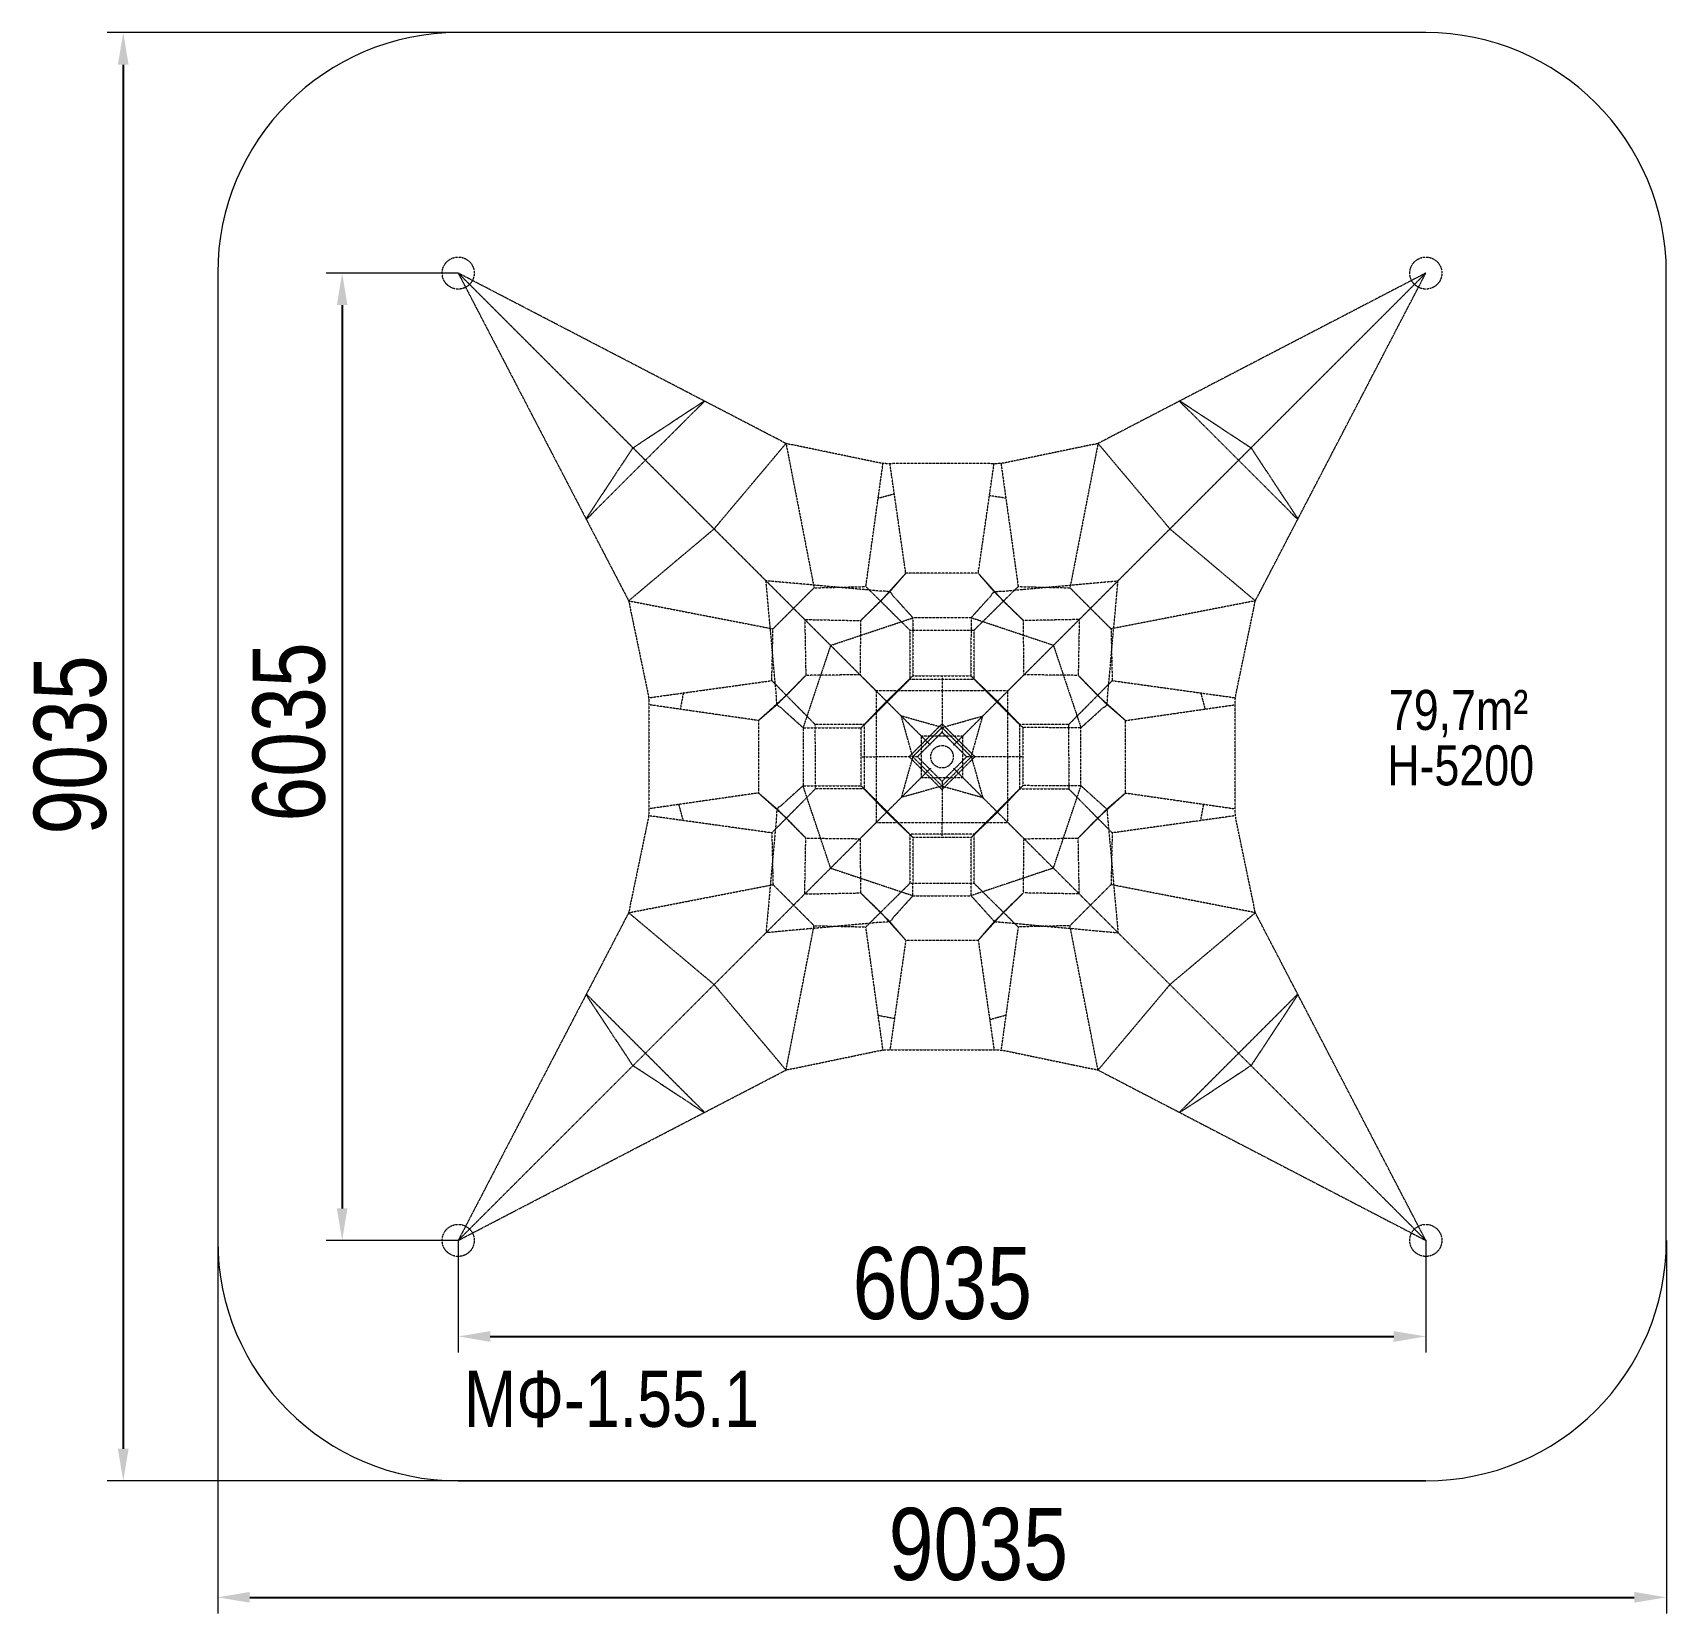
# Model space of a CAD drawing. Header units: millimetres. Extents: x -5119 to 5070, y -5053 to 4809.
import ezdxf

# ---------------------------------------------------------------- set-up
doc = ezdxf.new("R2010")
doc.units = ezdxf.units.MM
doc.linetypes.add('HIDDEN', pattern=[1.905, 1.27, -0.635])
for name, color, linetype in [('DIKOM_АРТИКУЛ', 7, 'Continuous'), ('DIKOM_ЗОНА', 90, 'Continuous'), ('DIKOM_ОБЪЕКТ', 7, 'Continuous'), ('DIKOM_РАЗМЕР_ЗОНА', 7, 'Continuous'), ('DIKOM_РАЗМЕР_ОБЪЕКТА', 7, 'Continuous')]:
    doc.layers.add(name, color=color, linetype=linetype)
doc.styles.add('style1', font='arialbd.ttf', dxfattribs={"width": 0.8})
doc.dimstyles.new('1-50', dxfattribs={"dimtxt": 300, "dimasz": 200, "dimexe": 100, "dimexo": 0, "dimgap": 100, "dimtad": 1, "dimtxsty": 'style1', "dimcen": 200, "dimclrd": 7, "dimclre": 7, "dimclrt": 7, "dimadec": 1, "dimazin": 2, "dimtfac": 1, "dimtmove": 0, "dimatfit": 2, "dimfxl": 0, "dimlwd": 25, "dimlwe": 18, "dimarcsym": 0})

# ---------------------------------------------------------------- blocks, each defined once
blk = doc.blocks.new('*D2')
at = {"layer": 'Defpoints', "color": 0, "transparency": 16777216}
for p in [(-2465, -2726), (3570, -2726), (3570, -3325)]:
    blk.add_point(p, dxfattribs=at)
at = {"layer": 'DIKOM_РАЗМЕР_ОБЪЕКТА', "color": 7, "lineweight": 18, "transparency": 16777216}
for p, q in [((-2465, -2726), (-2465, -3425)), ((3570, -2726), (3570, -3425))]:
    blk.add_line(p, q, dxfattribs=at)
at = {"layer": 'DIKOM_РАЗМЕР_ОБЪЕКТА', "color": 7, "lineweight": 25, "transparency": 16777216}
blk.add_line((-2265, -3325), (3370, -3325), dxfattribs=at)
at = {"layer": 'DIKOM_РАЗМЕР_ОБЪЕКТА', "color": 7, "transparency": 16777216}
for points in [[(-2265, -3292), (-2265, -3359), (-2465, -3325)], [(3370, -3292), (3370, -3359), (3570, -3325)]]:
    blk.add_solid(points, dxfattribs=at)
at = {"layer": 'DIKOM_РАЗМЕР_ОБЪЕКТА', "color": 7, "transparency": 16777216, "insert": (554, -2995), "char_height": 300, "attachment_point": 5, "style": 'style1'}
blk.add_mtext('{\\fArial|b0|i0|c204|p34;\\H1.5x;6035}', dxfattribs=at)
blk = doc.blocks.new('*D3')
at = {"layer": 'Defpoints', "color": 0, "transparency": 16777216}
for p in [(-2465, 3309), (-3189, -2726), (-2465, -2726)]:
    blk.add_point(p, dxfattribs=at)
at = {"layer": 'DIKOM_РАЗМЕР_ОБЪЕКТА', "color": 7, "lineweight": 18, "transparency": 16777216}
for p, q in [((-2465, 3309), (-3289, 3309)), ((-2465, -2726), (-3289, -2726))]:
    blk.add_line(p, q, dxfattribs=at)
at = {"layer": 'DIKOM_РАЗМЕР_ОБЪЕКТА', "color": 7, "lineweight": 25, "transparency": 16777216}
blk.add_line((-3189, 3109), (-3189, -2526), dxfattribs=at)
at = {"layer": 'DIKOM_РАЗМЕР_ОБЪЕКТА', "color": 7, "transparency": 16777216}
for points in [[(-3222, 3109), (-3156, 3109), (-3189, 3309)], [(-3222, -2526), (-3156, -2526), (-3189, -2726)]]:
    blk.add_solid(points, dxfattribs=at)
at = {"layer": 'DIKOM_РАЗМЕР_ОБЪЕКТА', "color": 7, "transparency": 16777216, "insert": (-3519, 446), "char_height": 300, "attachment_point": 5, "rotation": 90, "style": 'style1'}
blk.add_mtext('{\\fArial|b0|i0|c204|p34;\\H1.5x;6035}', dxfattribs=at)
blk = doc.blocks.new('*D0')
at = {"layer": 'Defpoints', "color": 0, "transparency": 16777216}
for p in [(-3965, -2726), (5070, -2726), (5070, -4953)]:
    blk.add_point(p, dxfattribs=at)
at = {"layer": 'DIKOM_РАЗМЕР_ЗОНА', "color": 7, "lineweight": 18, "transparency": 16777216}
for p, q in [((-3965, -2726), (-3965, -5053)), ((5070, -2726), (5070, -5053))]:
    blk.add_line(p, q, dxfattribs=at)
at = {"layer": 'DIKOM_РАЗМЕР_ЗОНА', "color": 7, "lineweight": 25, "transparency": 16777216}
blk.add_line((-3765, -4953), (4870, -4953), dxfattribs=at)
at = {"layer": 'DIKOM_РАЗМЕР_ЗОНА', "color": 7, "transparency": 16777216}
for points in [[(-3765, -4919), (-3765, -4986), (-3965, -4953)], [(4870, -4919), (4870, -4986), (5070, -4953)]]:
    blk.add_solid(points, dxfattribs=at)
at = {"layer": 'DIKOM_РАЗМЕР_ЗОНА', "color": 7, "transparency": 16777216, "insert": (779, -4623), "char_height": 300, "attachment_point": 5, "style": 'style1'}
blk.add_mtext('{\\fArial|b0|i0|c204|p34;\\H1.5x;9035}', dxfattribs=at)
blk = doc.blocks.new('*D1')
at = {"layer": 'Defpoints', "color": 0, "transparency": 16777216}
for p in [(3570, 4809), (-4554, -4226), (3570, -4226)]:
    blk.add_point(p, dxfattribs=at)
at = {"layer": 'DIKOM_РАЗМЕР_ЗОНА', "color": 7, "lineweight": 18, "transparency": 16777216}
for p, q in [((3570, 4809), (-4654, 4809)), ((3570, -4226), (-4654, -4226))]:
    blk.add_line(p, q, dxfattribs=at)
at = {"layer": 'DIKOM_РАЗМЕР_ЗОНА', "color": 7, "lineweight": 25, "transparency": 16777216}
blk.add_line((-4554, 4609), (-4554, -4026), dxfattribs=at)
at = {"layer": 'DIKOM_РАЗМЕР_ЗОНА', "color": 7, "transparency": 16777216}
for points in [[(-4588, 4609), (-4521, 4609), (-4554, 4809)], [(-4588, -4026), (-4521, -4026), (-4554, -4226)]]:
    blk.add_solid(points, dxfattribs=at)
at = {"layer": 'DIKOM_РАЗМЕР_ЗОНА', "color": 7, "transparency": 16777216, "insert": (-4884, 365), "char_height": 300, "attachment_point": 5, "rotation": 90, "style": 'style1'}
blk.add_mtext('{\\fArial|b0|i0|c204|p34;\\H1.5x;9035}', dxfattribs=at)

msp = doc.modelspace()

# ---------------------------------------------------------------- linework, layer by layer
at = {"layer": 'DIKOM_ЗОНА', "color": 3, "lineweight": 15}
msp.add_lwpolyline([(5069.757, -2726.022), (5069.757, 3308.978, 0.414213562), (3569.757, 4808.978), (-2465.243, 4808.978, 0.414213562), (-3965.243, 3308.978), (-3965.243, -2726.022, 0.414213562), (-2465.243, -4226.022), (3569.757, -4226.022, 0.414213562)], format="xyb", close=True, dxfattribs=at)
at = {"layer": 'DIKOM_ОБЪЕКТ', "color": 7, "linetype": 'HIDDEN', "lineweight": 15}
for p, q in [((174.4, 669.335), (-2465.243, 3308.978)), ((930.114, 669.335), (3569.757, 3308.978)), ((-869.226, 1712.96), (-420.717, 2245.961)), ((-420.717, 2245.961), (-245.656, 1345.436)), ((1525.231, 2245.961), (1350.169, 1345.436)), ((1525.231, 2245.961), (1973.739, 1712.96)), ((77.224, 1353.105), (184.055, 2120.125)), ((326.34, 1436.314), (227.571, 2120.1)), ((778.174, 1436.314), (876.943, 2120.1)), ((920.328, 2120.1), (1027.29, 1353.105)), ((152.648, 1904.6), (254.71, 1932.209)), ((951.865, 1904.6), (848.043, 1920.025)), ((-1402.226, 1264.452), (-869.226, 1712.96)), ((1973.739, 1712.96), (2506.74, 1264.452)), ((326.34, 1436.314), (169.382, 1261.885)), ((225.713, 1319.549), (326.34, 1436.314)), ((778.174, 1436.314), (326.34, 1436.314)), ((-501.702, 1089.39), (-245.656, 1345.436)), ((-245.656, 1345.436), (77.223, 1353.105)), ((77.223, 1353.105), (351.893, 1081.234)), ((752.621, 1081.65), (1027.29, 1353.105)), ((1027.29, 1353.105), (1350.169, 1345.436)), ((1350.169, 1345.436), (1606.215, 1089.39)), ((-1402.226, 1264.452), (-501.702, 1089.39)), ((44.65, 1141.012), (225.713, 1319.549)), ((169.382, 1261.885), (44.65, 1141.012)), ((2506.74, 1264.452), (1606.215, 1089.39)), ((-303.81, 1147.544), (-297.277, 799.084)), ((-303.81, 1147.544), (44.65, 1141.012)), ((44.65, 1141.012), (40.779, 802.956)), ((371.243, 1158.171), (370.434, 796.068)), ((733.347, 1158.171), (371.243, 1158.171)), ((733.347, 1158.171), (732.537, 796.068)), ((1408.323, 1147.544), (1059.863, 1141.012)), ((1063.734, 802.956), (1059.863, 1141.012)), ((1408.323, 1147.544), (1401.79, 799.084)), ((-509.37, 766.511), (-501.702, 1089.39)), ((351.893, 1081.234), (752.621, 1081.65)), ((351.893, 1081.234), (351.893, 775.199)), ((752.621, 775.199), (752.621, 1081.65)), ((1606.215, 1089.39), (1613.884, 766.511)), ((-1276.366, 659.549), (-509.37, 766.511)), ((-237.916, 491.842), (-509.37, 766.511)), ((40.779, 802.956), (-297.277, 799.084)), ((58.086, 785.552), (141.885, 701.752)), ((206.342, 637.392), (370.434, 796.068)), ((370.434, 796.068), (207.595, 636.139)), ((351.893, 775.199), (210.214, 633.521)), ((351.893, 775.199), (752.621, 775.199)), ((370.434, 796.068), (732.537, 796.068)), ((552.257, 796.068), (552.257, 701.801)), ((896.918, 636.139), (732.537, 796.068)), ((732.537, 796.068), (898.171, 637.392)), ((752.621, 775.199), (894.299, 633.521)), ((1046.331, 785.649), (962.531, 701.849)), ((1401.79, 799.084), (1063.734, 802.956)), ((1613.884, 766.511), (1342.013, 491.842)), ((1613.884, 766.511), (2380.904, 659.68)), ((-592.579, 517.395), (-1276.366, 616.164)), ((-1060.866, 691.086), (-1079.716, 589.925)), ((47.667, 471.759), (206.342, 637.392)), ((207.595, 636.139), (47.667, 471.759)), ((68.535, 491.842), (210.214, 633.521)), ((962.579, 701.801), (141.934, 701.801)), ((141.934, 701.801), (141.934, 291.478)), ((174.4, 669.335), (176.553, 667.182)), ((480.549, 363.186), (176.553, 667.182)), ((552.257, 701.801), (552.257, 445.105)), ((623.964, 363.186), (927.96, 667.182)), ((1035.978, 491.842), (894.299, 633.521)), ((1056.846, 473.301), (896.918, 636.139)), ((898.171, 637.392), (1056.846, 473.301)), ((930.114, 669.335), (927.96, 667.182)), ((962.579, -118.845), (962.579, 701.801)), ((1697.092, 517.395), (2380.879, 616.164)), ((2165.379, 691.086), (2192.988, 589.024)), ((-592.579, 517.395), (-592.579, 65.561)), ((369.611, 291.478), (298.155, 545.579)), ((552.257, 474.124), (298.155, 545.579)), ((552.257, 474.124), (806.358, 545.579)), ((734.903, 291.478), (806.358, 545.579)), ((1697.092, 65.561), (1697.092, 517.395)), ((-314.437, 472.568), (-314.437, 110.464)), ((-314.437, 472.568), (47.667, 471.759)), ((-237.499, 91.114), (-237.916, 491.842)), ((68.535, 491.842), (-237.916, 491.842)), ((47.667, 109.655), (47.667, 471.759)), ((68.535, 91.114), (68.535, 491.842)), ((552.257, 496.557), (347.177, 291.478)), ((552.257, 474.124), (369.611, 291.478)), ((552.257, 445.105), (398.629, 291.478)), ((681.407, 420.628), (423.106, 420.628)), ((423.106, 420.628), (423.106, 162.328)), ((757.336, 291.478), (552.257, 496.557)), ((734.903, 291.478), (552.257, 474.124)), ((705.884, 291.478), (552.257, 445.105)), ((681.407, 162.328), (681.407, 420.628)), ((1035.978, 491.842), (1035.978, 91.114)), ((1342.013, 491.842), (1035.978, 491.842)), ((1056.846, 473.301), (1056.846, 111.197)), ((1418.95, 472.492), (1056.846, 473.301)), ((1342.013, 491.842), (1342.429, 91.114)), ((1418.95, 110.388), (1418.95, 472.492)), ((47.667, 291.478), (141.934, 291.478)), ((398.629, 291.478), (141.934, 291.478)), ((141.934, 291.478), (141.934, -118.845)), ((480.549, 219.77), (176.553, -84.226)), ((369.611, 291.478), (298.155, 37.376)), ((347.177, 291.478), (552.257, 86.399)), ((369.611, 291.478), (552.257, 108.832)), ((398.629, 291.478), (552.257, 137.85)), ((552.257, 108.832), (734.903, 291.478)), ((552.257, 137.85), (705.884, 291.478)), ((552.257, 86.399), (757.336, 291.478)), ((623.964, 219.77), (927.96, -84.226)), ((962.579, 291.478), (705.884, 291.478)), ((734.903, 291.478), (806.358, 37.376)), ((1056.846, 291.478), (962.579, 291.478)), ((-314.437, 110.464), (47.667, 109.655)), ((206.342, -54.436), (47.667, 109.655)), ((47.667, 109.655), (207.595, -53.183)), ((552.257, 108.832), (298.155, 37.376)), ((423.106, 162.328), (681.407, 162.328)), ((552.257, 137.85), (552.257, -118.845)), ((552.257, 108.832), (806.358, 37.376)), ((896.918, -53.183), (1056.846, 111.197)), ((1056.846, 111.197), (898.171, -54.436)), ((1418.95, 110.388), (1056.846, 111.197)), ((1247.06, -403.325), (1418.95, 110.388)), ((1418.95, 110.388), (1580.328, -35.065)), ((-592.579, 65.561), (-1276.366, -33.208)), ((-237.499, 91.114), (-509.37, -183.555)), ((68.535, 91.114), (-237.499, 91.114)), ((351.893, -192.243), (68.535, 91.114)), ((1035.978, 91.114), (894.299, -50.565)), ((1035.978, 91.114), (1342.429, 91.114)), ((1342.429, 91.114), (1613.884, -183.555)), ((1697.092, 65.561), (2380.879, -33.208)), ((174.4, -86.379), (-2465.243, -2726.022)), ((-509.37, -183.555), (-1276.391, -76.724)), ((-1060.866, -108.13), (-1088.474, -6.068)), ((174.4, -86.379), (176.553, -84.226)), ((371.976, -213.112), (206.342, -54.436)), ((207.595, -53.183), (371.976, -213.112)), ((734.08, -213.112), (896.918, -53.183)), ((898.171, -54.436), (734.08, -213.112)), ((752.621, -192.243), (894.299, -50.565)), ((930.114, -86.379), (927.96, -84.226)), ((930.114, -86.379), (3569.757, -2726.022)), ((1580.328, -35.065), (1650.043, -806.308)), ((2380.879, -76.594), (1613.884, -183.555)), ((2165.379, -108.13), (2184.229, -6.969)), ((-509.37, -183.556), (-501.702, -506.435)), ((58.183, -202.693), (141.982, -118.893)), ((141.934, -118.845), (552.257, -118.845)), ((752.621, -192.243), (351.893, -192.243)), ((351.893, -192.243), (351.893, -498.694)), ((552.257, -201.042), (552.257, -118.845)), ((552.257, -118.845), (962.579, -118.845)), ((752.621, -498.278), (752.621, -192.243)), ((1046.428, -202.596), (962.628, -118.796)), ((1613.884, -183.555), (1606.215, -506.435)), ((-303.81, -564.588), (-297.277, -216.128)), ((-297.277, -216.128), (40.779, -220)), ((40.779, -220), (44.65, -558.056)), ((371.167, -575.215), (371.976, -213.112)), ((734.08, -213.112), (371.976, -213.112)), ((733.27, -575.215), (734.08, -213.112)), ((1059.863, -558.056), (1063.734, -220)), ((1063.734, -220), (1401.79, -216.128)), ((1408.323, -564.588), (1401.79, -216.128)), ((1247.06, -403.325), (733.27, -575.215)), ((-1402.226, -681.496), (-501.702, -506.435)), ((-501.702, -506.435), (-245.656, -762.48)), ((351.893, -498.694), (77.224, -770.149)), ((752.621, -498.278), (351.893, -498.694)), ((1027.29, -770.149), (752.621, -498.278)), ((1606.215, -506.435), (1350.169, -762.48)), ((2506.74, -681.496), (1606.215, -506.435)), ((-303.81, -564.588), (44.65, -558.056)), ((371.167, -575.215), (733.27, -575.215)), ((733.27, -575.215), (878.8, -736.593)), ((1408.323, -564.588), (1059.863, -558.056)), ((-869.226, -1130.004), (-1402.226, -681.496)), ((2506.74, -681.496), (1973.739, -1130.004)), ((-420.717, -1663.005), (-245.656, -762.48)), ((-245.656, -762.48), (77.224, -770.149)), ((184.185, -1537.145), (77.224, -770.149)), ((878.8, -736.593), (1650.043, -806.308)), ((1027.29, -770.149), (920.458, -1537.17)), ((1350.169, -762.48), (1027.29, -770.149)), ((1525.231, -1663.005), (1350.169, -762.48)), ((326.34, -853.358), (227.571, -1537.145)), ((326.34, -853.358), (778.174, -853.358)), ((778.174, -853.358), (876.943, -1537.145)), ((-420.717, -1663.005), (-869.226, -1130.004)), ((1973.739, -1130.004), (1525.231, -1663.005)), ((152.648, -1321.645), (253.81, -1340.494)), ((951.865, -1321.645), (849.803, -1349.253))]:
    msp.add_line(p, q, dxfattribs=at)
for centre, radius in [((-2465.243, 3308.978), 100), ((3569.757, 3308.978), 100), ((552.257, 291.478), 70), ((-2465.243, -2726.022), 100), ((3569.757, -2726.022), 100)]:
    msp.add_circle(centre, radius, dxfattribs=at)
for points, knots in [([(3569.757, 3308.978), (2547.494, 2777.469), (1525.231, 2245.961), (1222.779, 2183.031), (920.328, 2120.1), (552.257, 2120.1), (184.185, 2120.1), (-118.266, 2183.031), (-420.717, 2245.961), (-1442.98, 2777.469), (-2465.243, 3308.978)], [0, 0, 0, 2142.838023654, 2142.838023654, 2659.492472796, 2659.492472796, 3269.381308008, 3269.381308008, 3786.035775996, 3786.035775996, 5930.38042463, 5930.38042463, 5930.38042463]), ([(-2465.243, 3308.978), (-1933.735, 2286.715), (-1402.226, 1264.452), (-1339.296, 962.001), (-1276.366, 659.549), (-1276.366, 291.478), (-1276.366, -76.593), (-1339.296, -379.045), (-1402.226, -681.496), (-1933.735, -1703.759), (-2465.243, -2726.022)], [0, 0, 0, 2142.838023654, 2142.838023654, 2659.492472796, 2659.492472796, 3269.381308008, 3269.381308008, 3786.035775996, 3786.035775996, 5930.38042463, 5930.38042463, 5930.38042463]), ([(3569.757, -2726.022), (3038.248, -1703.759), (2506.74, -681.496), (2443.809, -379.045), (2380.879, -76.594), (2380.879, 291.478), (2380.879, 659.549), (2443.809, 962.001), (2506.74, 1264.452), (3038.248, 2286.715), (3569.757, 3308.978)], [0, 0, 0, 2142.838023654, 2142.838023654, 2659.492472796, 2659.492472796, 3269.381308008, 3269.381308008, 3786.035775996, 3786.035775996, 5930.38042463, 5930.38042463, 5930.38042463]), ([(-1375.137, 2218.872), (-1525.394, 1990.994), (-1675.65, 1763.117), (-1297.711, 2141.056), (-919.773, 2518.994), (-1147.455, 2368.933), (-1375.137, 2218.872)], [0, 0, 0, 738.402842151, 738.402842151, 1661.560778875, 1661.560778875, 2399.712792739, 2399.712792739, 2399.712792739]), ([(2479.651, 2218.872), (2251.773, 2369.128), (2023.896, 2519.385), (2401.834, 2141.446), (2779.773, 1763.507), (2629.712, 1991.19), (2479.651, 2218.872)], [0, 0, 0, 738.402842151, 738.402842151, 1661.560778875, 1661.560778875, 2399.712792739, 2399.712792739, 2399.712792739]), ([(878.8, 1319.549), (828.487, 1377.931), (778.174, 1436.314), (856.652, 1349.099), (935.131, 1261.885), (997.497, 1201.448), (1059.863, 1141.012), (969.331, 1230.28), (878.8, 1319.549)], [0, 0, 0, 304.248740397, 304.248740397, 640.166405032, 640.166405032, 976.599271768, 976.599271768, 1281.421097506, 1281.421097506, 1281.421097506]), ([(-142.546, 986.281), (114.348, 1072.226), (371.243, 1158.171), (298.478, 1238.86), (225.713, 1319.549), (-159.908, 1354.407), (-545.53, 1389.264)], [-18.116369975, -18.116369975, -18.116369975, 556.425045042, 556.425045042, 929.683571271, 929.683571271, 1591.387616777, 1591.387616777, 1591.387616777]), ([(-142.546, 986.281), (-228.492, 729.424), (-314.437, 472.568), (-395.126, 545.294), (-475.814, 618.021), (-510.672, 1003.643), (-545.53, 1389.264)], [-18.116369975, -18.116369975, -18.116369975, 556.425045042, 556.425045042, 929.683571271, 929.683571271, 1591.387616777, 1591.387616777, 1591.387616777]), ([(1247.06, 986.281), (990.203, 1072.226), (733.347, 1158.171), (806.073, 1238.86), (878.8, 1319.549), (1264.421, 1354.407), (1650.043, 1389.264)], [-18.116369975, -18.116369975, -18.116369975, 556.425045042, 556.425045042, 929.683571271, 929.683571271, 1591.387616777, 1591.387616777, 1591.387616777]), ([(1247.06, 986.281), (1333.005, 729.386), (1418.95, 472.492), (1499.639, 545.256), (1580.328, 618.021), (1615.185, 1003.643), (1650.043, 1389.264)], [-18.116369975, -18.116369975, -18.116369975, 556.425045042, 556.425045042, 929.683571271, 929.683571271, 1591.387616777, 1591.387616777, 1591.387616777]), ([(-475.814, 618.021), (-534.197, 567.708), (-592.579, 517.395), (-505.365, 595.874), (-418.151, 674.353), (-357.714, 736.718), (-297.277, 799.084), (-386.546, 708.553), (-475.814, 618.021)], [0, 0, 0, 304.248740397, 304.248740397, 640.166405032, 640.166405032, 976.599271768, 976.599271768, 1281.421097506, 1281.421097506, 1281.421097506]), ([(1580.328, 618.021), (1638.71, 567.708), (1697.092, 517.395), (1609.878, 595.874), (1522.664, 674.353), (1462.227, 736.718), (1401.79, 799.084), (1491.059, 708.553), (1580.328, 618.021)], [0, 0, 0, 304.248740397, 304.248740397, 640.166405032, 640.166405032, 976.599271768, 976.599271768, 1281.421097506, 1281.421097506, 1281.421097506]), ([(-142.546, -403.325), (-228.492, -146.43), (-314.437, 110.464), (-395.126, 37.7), (-475.814, -35.065), (-510.672, -420.687), (-545.53, -806.308)], [-18.116369975, -18.116369975, -18.116369975, 556.425045042, 556.425045042, 929.683571271, 929.683571271, 1591.387616777, 1591.387616777, 1591.387616777]), ([(-475.814, -35.065), (-534.197, 15.248), (-592.579, 65.561), (-505.365, -12.918), (-418.151, -91.397), (-357.714, -153.763), (-297.277, -216.128), (-386.546, -125.597), (-475.814, -35.065)], [0, 0, 0, 304.248740397, 304.248740397, 640.166405032, 640.166405032, 976.599271768, 976.599271768, 1281.421097506, 1281.421097506, 1281.421097506]), ([(1580.328, -35.065), (1638.71, 15.248), (1697.092, 65.561), (1609.878, -12.918), (1522.664, -91.397), (1462.227, -153.763), (1401.79, -216.128), (1491.059, -125.597), (1580.328, -35.065)], [0, 0, 0, 304.248740397, 304.248740397, 640.166405032, 640.166405032, 976.599271768, 976.599271768, 1281.421097506, 1281.421097506, 1281.421097506]), ([(-142.546, -403.325), (114.31, -489.27), (371.167, -575.215), (298.44, -655.904), (225.713, -736.593), (-159.908, -771.451), (-545.53, -806.308)], [-18.116369975, -18.116369975, -18.116369975, 556.425045042, 556.425045042, 929.683571271, 929.683571271, 1591.387616777, 1591.387616777, 1591.387616777]), ([(225.713, -736.593), (276.027, -794.976), (326.34, -853.358), (247.861, -766.144), (169.382, -678.929), (107.016, -618.493), (44.65, -558.056), (135.182, -647.324), (225.713, -736.593)], [0, 0, 0, 304.248740397, 304.248740397, 640.166405032, 640.166405032, 976.599271768, 976.599271768, 1281.421097506, 1281.421097506, 1281.421097506]), ([(878.8, -736.593), (828.487, -794.976), (778.174, -853.358), (856.652, -766.144), (935.131, -678.929), (997.497, -618.493), (1059.863, -558.056), (969.331, -647.324), (878.8, -736.593)], [0, 0, 0, 304.248740397, 304.248740397, 640.166405032, 640.166405032, 976.599271768, 976.599271768, 1281.421097506, 1281.421097506, 1281.421097506]), ([(-1375.137, -1635.916), (-1147.26, -1786.172), (-919.382, -1936.429), (-1297.321, -1558.49), (-1675.26, -1180.551), (-1525.199, -1408.234), (-1375.137, -1635.916)], [0, 0, 0, 738.402842151, 738.402842151, 1661.560778875, 1661.560778875, 2399.712792739, 2399.712792739, 2399.712792739]), ([(2479.651, -1635.916), (2629.907, -1408.039), (2780.163, -1180.161), (2402.225, -1558.1), (2024.286, -1936.038), (2251.968, -1785.977), (2479.651, -1635.916)], [0, 0, 0, 738.402842151, 738.402842151, 1661.560778875, 1661.560778875, 2399.712792739, 2399.712792739, 2399.712792739]), ([(-2465.243, -2726.022), (-1442.98, -2194.514), (-420.717, -1663.005), (-118.266, -1600.075), (184.185, -1537.145), (552.257, -1537.145), (920.328, -1537.145), (1222.779, -1600.075), (1525.231, -1663.005), (2547.494, -2194.514), (3569.757, -2726.022)], [0, 0, 0, 2142.838023654, 2142.838023654, 2659.492472796, 2659.492472796, 3269.381308008, 3269.381308008, 3786.035775996, 3786.035775996, 5930.38042463, 5930.38042463, 5930.38042463])]:
    msp.add_open_spline(points, degree=2, knots=knots, dxfattribs=at)

# ---------------------------------------------------------------- texts
at = {"layer": 'DIKOM_АРТИКУЛ', "insert": (-2428.925, -3539.205), "char_height": 350, "width": 1759.4069, "attachment_point": 1, "style": 'style1'}
msp.add_mtext('{\\fArial|b0|i0|c204|p34;МФ-1.55.1}', dxfattribs=at)
at = {"layer": 'DIKOM_РАЗМЕР_ОБЪЕКТА', "char_height": 250, "width": 1481.46375, "attachment_point": 1, "style": 'style1'}
for s, insert in [('{\\fArial|b0|i0|c204|p34;79,7m²}', (3339.123, 708.618)), ('{\\fArial|b0|i0|c204|p34;H-5200}', (3328.684, 362.771))]:
    msp.add_mtext(s, dxfattribs=dict(at, insert=insert))

# ---------------------------------------------------------------- dimensions: what is measured, and where the dimension line sits
at = {"layer": 'DIKOM_РАЗМЕР_ЗОНА'}
dim = msp.add_linear_dim(base=(-4554.359, -4226.022), p1=(3569.757, 4808.978), p2=(3569.757, -4226.022), angle=90, text='{\\fArial|b0|i0|c204|p34;\\H1.5x;<>}', dimstyle='1-50', dxfattribs=at)
dim.commit()
dim.dimension.update_dxf_attribs({"geometry": '*D1', "text_midpoint": (-4554.359, 365.264), "dimtype": 160})
dim = msp.add_linear_dim(base=(5069.757, -4952.625), p1=(-3965.243, -2726.022), p2=(5069.757, -2726.022), text='{\\fArial|b0|i0|c204|p34;\\H1.5x;<>}', dimstyle='1-50', dxfattribs=at)
dim.commit()
dim.dimension.update_dxf_attribs({"geometry": '*D0', "text_midpoint": (778.64, -4952.625), "dimtype": 160})
at = {"layer": 'DIKOM_РАЗМЕР_ОБЪЕКТА'}
dim = msp.add_linear_dim(base=(-3188.983, -2726.022), p1=(-2465.243, 3308.978), p2=(-2465.243, -2726.022), angle=90, text='{\\fArial|b0|i0|c204|p34;\\H1.5x;<>}', dimstyle='1-50', dxfattribs=at)
dim.commit()
dim.dimension.update_dxf_attribs({"geometry": '*D3', "text_midpoint": (-3188.983, 445.54), "dimtype": 160})
dim = msp.add_linear_dim(base=(3569.757, -3325.259), p1=(-2465.243, -2726.022), p2=(3569.757, -2726.022), text='{\\fArial|b0|i0|c204|p34;\\H1.5x;<>}', dimstyle='1-50', dxfattribs=at)
dim.commit()
dim.dimension.update_dxf_attribs({"geometry": '*D2', "text_midpoint": (553.755, -3325.259), "dimtype": 160})

doc.saveas('drawing.dxf')
